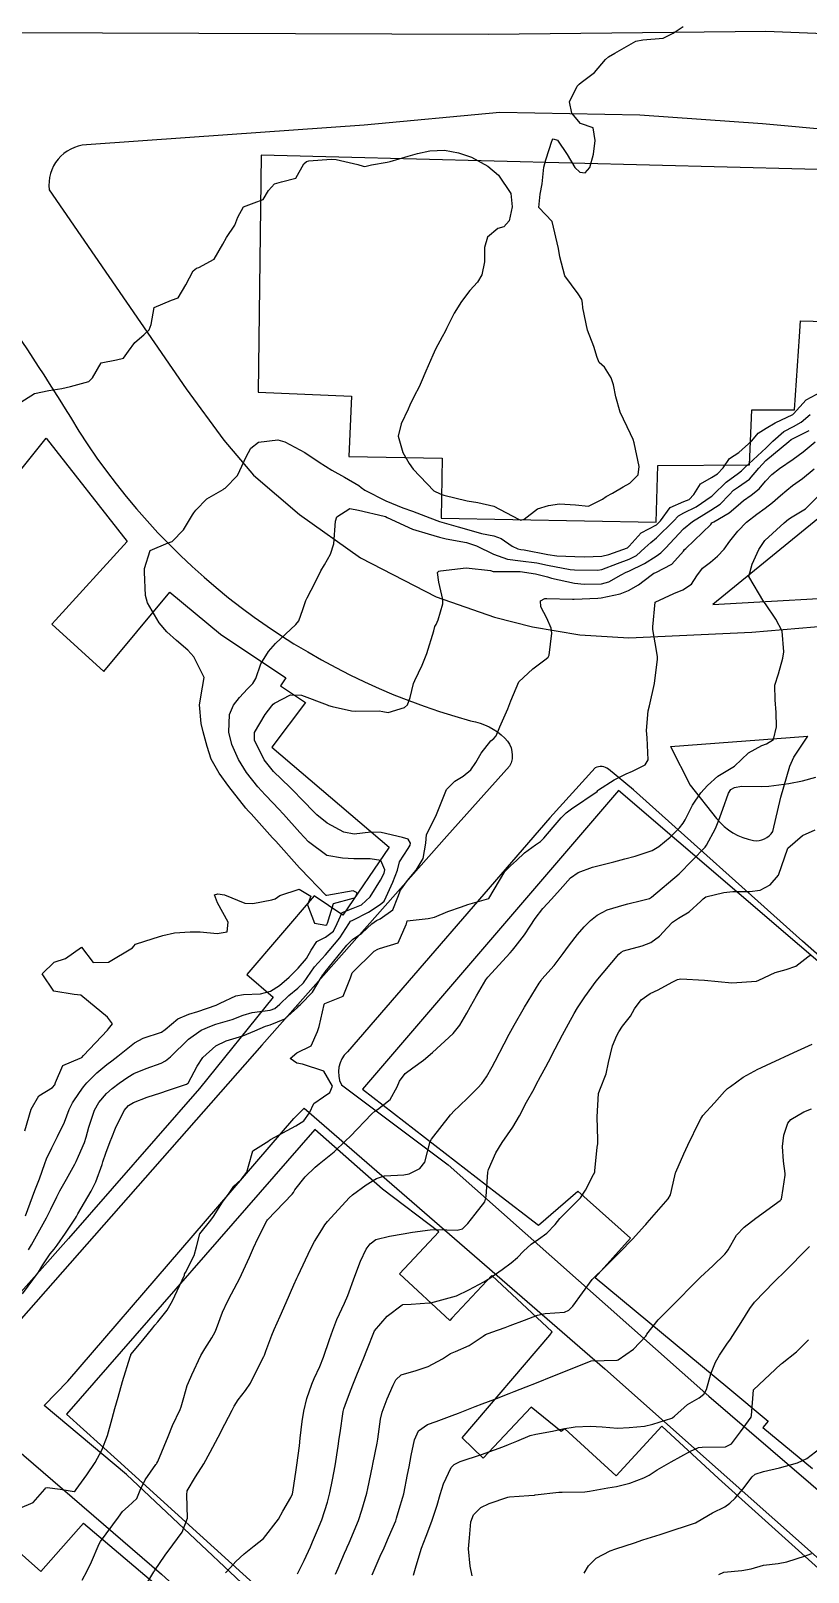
# Model space of a CAD drawing. Header units: metres. Extents: x 318500 to 325275, y 7408834 to 7428799.
# Drawn here: x 320655.9 to 320713.2, y 7409689.7 to 7409803.4 of the extents above; entities that cross this region are included whole.
import ezdxf

# ---------------------------------------------------------------- set-up
doc = ezdxf.new("R2010")
doc.units = ezdxf.units.M
doc.header["$MEASUREMENT"] = 0
for name, color, linetype in [('Area Verde e de Lazer', 93, 'Continuous'), ('Curvas de Nivel 1m', 11, 'Continuous'), ('Curvas de Nivel 5m', 15, 'Continuous'), ('Edificações', 30, 'Continuous'), ('Vias Primárias', 230, 'Continuous')]:
    doc.layers.add(name, color=color, linetype=linetype)

msp = doc.modelspace()

# ---------------------------------------------------------------- linework, layer by layer
at = {"layer": 'Area Verde e de Lazer'}
msp.add_lwpolyline([(320735.46, 7409790.62), (320729.4, 7409776.23), (320724.24, 7409775.78), (320706.21, 7409761.08), (320730.46, 7409762.45), (320731.67, 7409766.99), (320741.07, 7409762.9), (320750.16, 7409784.56)], close=True, dxfattribs=at)
at = {"layer": 'Curvas de Nivel 1m', "flags": 128}
for points, elevation in [([(320654.97, 7409775.87), (320656.17, 7409776.64), (320657.21, 7409776.87), (320658.17, 7409777.01), (320658.83, 7409777.15), (320660.18, 7409777.54), (320660.43, 7409777.8), (320661.08, 7409778.9), (320662.2, 7409779.12), (320662.73, 7409779.24), (320663.09, 7409779.76), (320663.57, 7409780.4), (320664.23, 7409780.98), (320664.62, 7409781.35), (320664.76, 7409781.73), (320665, 7409782.98), (320666.26, 7409783.54), (320666.77, 7409783.71), (320667.33, 7409784.65), (320667.86, 7409785.7), (320668.11, 7409785.88), (320668.29, 7409785.93), (320669.42, 7409786.55), (320670.05, 7409787.66), (320670.33, 7409788.16), (320670.94, 7409789.05), (320671.16, 7409789.65), (320671.59, 7409790.41), (320672.36, 7409790.71), (320673.04, 7409790.95), (320673.43, 7409791.62), (320673.87, 7409792.12), (320674.38, 7409792.27), (320675.45, 7409792.53), (320676.04, 7409793.59), (320676.22, 7409793.77), (320676.4, 7409793.81), (320678.05, 7409793.92), (320678.41, 7409793.9), (320680.01, 7409793.54), (320680.4, 7409793.42), (320680.52, 7409793.4), (320681.02, 7409793.52), (320682.19, 7409793.72), (320682.4, 7409793.76), (320683.74, 7409794.16), (320684.41, 7409794.36), (320685.33, 7409794.55), (320686.42, 7409794.59), (320687.44, 7409794.41), (320688.41, 7409794.08), (320689.6, 7409793.41), (320690.39, 7409792.75), (320691.31, 7409791.39), (320691.39, 7409790.41), (320691.18, 7409789.39), (320690.79, 7409788.95), (320690.34, 7409788.82), (320689.57, 7409788.17), (320689.37, 7409787.41), (320689.36, 7409786.35), (320689.16, 7409785.41), (320688.84, 7409784.86), (320688.28, 7409784.23), (320687.67, 7409783.43), (320687.12, 7409782.57), (320686.56, 7409781.45), (320686.46, 7409781.22), (320686.23, 7409780.82), (320685.75, 7409779.92), (320685.55, 7409779.46), (320685.03, 7409778.3), (320684.69, 7409777.47), (320684.53, 7409777.13), (320684.17, 7409776.44), (320683.86, 7409775.79), (320683.72, 7409775.48), (320683.22, 7409774.41), (320682.98, 7409773.49), (320683.33, 7409772.28), (320683.81, 7409771.48), (320684.1, 7409771.07), (320685.62, 7409769.46), (320686.08, 7409769.25), (320686.37, 7409769.15), (320688.07, 7409768.73), (320688.87, 7409768.61), (320690.06, 7409768.32), (320691.87, 7409767.37), (320692, 7409767.32), (320692.05, 7409767.31), (320692.29, 7409767.37), (320693.28, 7409768.14), (320694.07, 7409768.39), (320694.9, 7409768.5), (320696.07, 7409768.44), (320697.04, 7409768.33), (320698.07, 7409768.85), (320698.33, 7409769.04), (320698.81, 7409769.28), (320699.6, 7409769.75), (320700.09, 7409770.03), (320700.7, 7409770.65), (320700.77, 7409771.25), (320700.39, 7409773), (320700.32, 7409773.26), (320700.14, 7409773.68), (320699.36, 7409775.27), (320699.05, 7409776.4), (320698.87, 7409777.28), (320698.71, 7409777.8), (320698.2, 7409778.59), (320697.83, 7409778.92), (320697.68, 7409779.3), (320697.42, 7409780.1), (320696.97, 7409781.31), (320696.62, 7409782.96), (320696.6, 7409783.31), (320696.55, 7409783.59), (320696.28, 7409783.99), (320695.29, 7409785.33), (320694.92, 7409786.73), (320694.82, 7409787.33), (320694.35, 7409789.34), (320693.36, 7409790.36), (320693.47, 7409791.35), (320693.62, 7409792.11), (320693.73, 7409793.35), (320693.88, 7409793.88), (320694.35, 7409795.34), (320694.43, 7409795.42), (320694.75, 7409795.34), (320695.47, 7409794.27), (320696.03, 7409793.32), (320696.39, 7409792.96), (320696.79, 7409792.92), (320697.12, 7409793.31), (320697.41, 7409794.31), (320697.52, 7409795.3), (320697.38, 7409796.24), (320696.44, 7409796.57), (320695.8, 7409797.33), (320695.62, 7409798.17), (320696.19, 7409799.32), (320696.34, 7409799.47), (320696.48, 7409799.59), (320697.47, 7409800.33), (320698.28, 7409801.29), (320698.51, 7409801.47), (320698.97, 7409801.74), (320700.52, 7409802.63), (320701.04, 7409802.74), (320702.53, 7409802.85), (320703.27, 7409803.23), (320704.02, 7409803.73)], 741), ([(320655.44, 7409722.26), (320655.91, 7409723.84), (320656.48, 7409724.83), (320657.48, 7409725.45), (320657.66, 7409725.65), (320657.72, 7409725.82), (320658.26, 7409727.06), (320659.52, 7409727.6), (320659.65, 7409727.67), (320659.77, 7409727.8), (320661.54, 7409729.68), (320661.62, 7409729.77), (320661.92, 7409730.14), (320661.55, 7409730.64), (320660.15, 7409731.79), (320659.58, 7409732.25), (320659.08, 7409732.3), (320657.58, 7409732.54), (320656.72, 7409733.83), (320657.61, 7409734.68), (320658.46, 7409734.96), (320659.62, 7409735.8), (320660.5, 7409734.67), (320661.61, 7409734.7), (320663.39, 7409735.74), (320663.5, 7409735.86), (320663.62, 7409736.02), (320664.91, 7409736.44), (320665.63, 7409736.67), (320666.49, 7409736.85), (320667.64, 7409736.93), (320668.38, 7409736.93), (320669.64, 7409736.8), (320670.37, 7409736.92), (320670.45, 7409737.65), (320669.67, 7409739.08), (320669.43, 7409739.66), (320669.68, 7409739.74), (320670.17, 7409739.66), (320671.67, 7409739.04), (320672.28, 7409739.02), (320673.68, 7409739.28), (320673.92, 7409739.36), (320674.26, 7409739.6), (320675.69, 7409740.08), (320676.54, 7409739.57), (320676.31, 7409738.93), (320676.82, 7409737.57), (320677.65, 7409737.42), (320677.74, 7409737.47), (320677.77, 7409737.56), (320678.21, 7409739.01), (320679.68, 7409739.41), (320679.77, 7409739.44), (320679.86, 7409739.53), (320679.97, 7409739.81), (320679.68, 7409739.95), (320677.72, 7409739.6), (320677.68, 7409739.61), (320675.78, 7409741.58), (320675.7, 7409741.66), (320673.97, 7409743.61), (320673.73, 7409743.87), (320672.14, 7409745.63), (320671.95, 7409745.83), (320671.76, 7409746.04), (320670.49, 7409747.65), (320669.79, 7409748.64), (320669.19, 7409749.67), (320668.89, 7409750.61), (320668.61, 7409751.68), (320668.47, 7409752.3), (320668.33, 7409753.68), (320668.56, 7409754.99), (320668.68, 7409755.68), (320667.91, 7409757.22), (320667.47, 7409757.7), (320666.65, 7409758.43), (320665.93, 7409759.07), (320665.35, 7409759.73), (320664.51, 7409761.19), (320664.34, 7409761.74), (320664.27, 7409763.46), (320664.27, 7409763.74), (320664.69, 7409765.06), (320666.02, 7409765.62), (320666.31, 7409765.72), (320667.16, 7409766.58), (320667.83, 7409767.69), (320667.91, 7409767.83), (320668.06, 7409768.03), (320668.88, 7409768.87), (320670.08, 7409769.56), (320670.14, 7409769.6), (320670.23, 7409769.66), (320671.14, 7409770.6), (320671.62, 7409771.64), (320671.77, 7409771.98), (320672.11, 7409772.62), (320672.69, 7409773.06), (320674.12, 7409773.23), (320674.64, 7409773.08), (320676.11, 7409772.3), (320677.17, 7409771.57), (320678.09, 7409770.98), (320679.02, 7409770.48), (320680.08, 7409769.85), (320680.27, 7409769.71), (320680.54, 7409769.52), (320682.07, 7409768.72), (320683.33, 7409768.22), (320684.06, 7409767.96), (320685.33, 7409767.46), (320686.05, 7409767.19), (320687.42, 7409766.81), (320688.04, 7409766.64), (320689.13, 7409766.32), (320690.04, 7409766.14), (320690.6, 7409765.95), (320691.41, 7409765.38), (320691.83, 7409765.18), (320692.03, 7409765.14), (320692.28, 7409765.11), (320694.02, 7409764.76), (320694.69, 7409764.66), (320696.02, 7409764.61), (320696.73, 7409764.6), (320698.02, 7409764.65), (320698.53, 7409764.77), (320699.9, 7409765.26), (320700.03, 7409765.37), (320700.92, 7409766.37), (320702.05, 7409766.95), (320702.35, 7409767.24), (320703.06, 7409768.23), (320704.07, 7409768.67), (320704.45, 7409768.82), (320704.81, 7409769.2), (320705.29, 7409769.99), (320706.1, 7409770.44), (320706.56, 7409770.72), (320706.96, 7409771.17), (320707.44, 7409771.84), (320708.12, 7409772.3), (320709.09, 7409773.15), (320709.56, 7409773.72), (320710.14, 7409774.09), (320710.8, 7409774.47), (320712.11, 7409775.1), (320712.14, 7409775.12), (320712.16, 7409775.14), (320713.08, 7409776.18), (320714.19, 7409776.77)], 742), ([(320655.49, 7409715.98), (320656.18, 7409717.84), (320656.52, 7409718.71), (320656.92, 7409719.83), (320657.05, 7409720.19), (320657.43, 7409720.99), (320657.72, 7409721.53), (320657.87, 7409721.82), (320658.37, 7409722.89), (320658.72, 7409723.81), (320658.97, 7409724.31), (320659.48, 7409725.07), (320659.78, 7409725.5), (320660.03, 7409725.79), (320660.77, 7409726.52), (320661.51, 7409727.15), (320661.87, 7409727.41), (320662.31, 7409727.76), (320663.53, 7409728.75), (320664.18, 7409729.09), (320665.54, 7409729.53), (320665.8, 7409729.72), (320666.74, 7409730.51), (320667.56, 7409730.85), (320668.2, 7409731.04), (320669.57, 7409731.53), (320669.67, 7409731.56), (320669.87, 7409731.66), (320671.02, 7409732.2), (320671.58, 7409732.3), (320672.84, 7409732.36), (320673.58, 7409732.54), (320674.23, 7409732.96), (320674.96, 7409733.59), (320675.61, 7409734.25), (320676.22, 7409734.97), (320676.58, 7409735.57), (320676.99, 7409736.21), (320677.63, 7409736.53), (320678.21, 7409736.98), (320678.48, 7409737.55), (320678.85, 7409738.36), (320679.67, 7409738.68), (320680.28, 7409738.91), (320680.93, 7409739.51), (320681.69, 7409740.73), (320681.95, 7409741.25), (320682, 7409741.5), (320681.71, 7409742.18), (320680.92, 7409742.31), (320679.71, 7409742.32), (320678.89, 7409742.36), (320677.72, 7409742.57), (320676.37, 7409743.57), (320675.74, 7409744.25), (320674.52, 7409745.6), (320674.16, 7409746), (320673.77, 7409746.41), (320673.19, 7409747.03), (320672.63, 7409747.63), (320671.8, 7409748.69), (320671.22, 7409749.65), (320670.73, 7409750.75), (320670.49, 7409751.65), (320670.55, 7409752.96), (320670.84, 7409753.65), (320671.29, 7409754.22), (320671.88, 7409754.85), (320672.26, 7409755.26), (320672.48, 7409755.63), (320672.85, 7409756.69), (320673.42, 7409757.62), (320673.93, 7409758.2), (320675.44, 7409759.59), (320675.66, 7409759.87), (320675.96, 7409760.72), (320676.18, 7409761.37), (320676.27, 7409761.58), (320676.86, 7409762.7), (320677.29, 7409763.57), (320677.56, 7409764.01), (320678.01, 7409764.78), (320678.25, 7409765.56), (320678.37, 7409767.23), (320678.46, 7409767.55), (320679.43, 7409768.17), (320680.06, 7409768.04), (320681.96, 7409767.59), (320682.05, 7409767.56), (320682.18, 7409767.5), (320684.04, 7409766.64), (320685.21, 7409766.28), (320686.03, 7409766.05), (320686.52, 7409765.93), (320688.03, 7409765.66), (320688.77, 7409765.41), (320690.02, 7409764.78), (320691.06, 7409764.43), (320692.01, 7409764.31), (320693.22, 7409764.15), (320694.01, 7409763.98), (320695.67, 7409763.66), (320696, 7409763.63), (320697.7, 7409763.6), (320698.01, 7409763.65), (320699.18, 7409764.11), (320700.02, 7409764.42), (320700.58, 7409764.7), (320701.19, 7409765.25), (320701.62, 7409765.66), (320702.04, 7409765.99), (320703.3, 7409767.22), (320703.66, 7409767.61), (320704.06, 7409767.83), (320704.98, 7409768.29), (320706.08, 7409769.04), (320706.16, 7409769.1), (320706.24, 7409769.18), (320707.18, 7409770.09), (320708.1, 7409770.77), (320708.32, 7409770.94), (320708.54, 7409771.15), (320710.13, 7409772.64), (320710.64, 7409773.12), (320711.43, 7409773.83), (320712.15, 7409774.22), (320712.72, 7409774.52), (320713.38, 7409775.09)], 743), ([(320655.71, 7409713.46), (320655.93, 7409713.84), (320656.44, 7409714.73), (320657.05, 7409715.82), (320657.37, 7409716.47), (320657.81, 7409717.38), (320658.04, 7409717.81), (320658.52, 7409718.68), (320659.13, 7409719.8), (320659.23, 7409719.99), (320659.42, 7409720.39), (320659.84, 7409721.39), (320659.97, 7409721.79), (320660.16, 7409722.51), (320660.58, 7409723.78), (320660.9, 7409724.35), (320661.48, 7409725), (320661.89, 7409725.36), (320662.41, 7409725.76), (320663.04, 7409726.2), (320663.5, 7409726.47), (320664.4, 7409726.84), (320665.51, 7409727.25), (320665.82, 7409727.41), (320666.19, 7409727.71), (320667.53, 7409729.02), (320668.45, 7409729.68), (320669.21, 7409730), (320669.55, 7409730.11), (320670.74, 7409730.46), (320671.56, 7409730.77), (320672.22, 7409730.97), (320673.56, 7409731.16), (320673.89, 7409731.28), (320674.26, 7409731.6), (320674.93, 7409732.23), (320675.59, 7409732.77), (320676, 7409733.17), (320676.27, 7409733.57), (320676.83, 7409734.35), (320677.62, 7409735.24), (320677.91, 7409735.56), (320678.69, 7409736.49), (320679.36, 7409737.53), (320679.48, 7409737.71), (320679.65, 7409737.8), (320680.81, 7409738.37), (320681.67, 7409738.94), (320681.97, 7409739.2), (320682.11, 7409739.5), (320682.59, 7409740.6), (320682.93, 7409741.49), (320683.09, 7409742.1), (320683.72, 7409743.08), (320683.88, 7409743.33), (320683.89, 7409743.48), (320683.73, 7409743.76), (320683.32, 7409743.9), (320681.74, 7409744.25), (320680.98, 7409744.28), (320679.74, 7409744.14), (320678.99, 7409744.29), (320677.75, 7409744.94), (320676.98, 7409745.57), (320675.77, 7409746.81), (320675.39, 7409747.2), (320675.01, 7409747.59), (320673.8, 7409748.75), (320673.11, 7409749.62), (320672.4, 7409751.07), (320672.39, 7409751.63), (320673.19, 7409752.96), (320673.67, 7409753.61), (320673.76, 7409753.72), (320673.86, 7409753.81), (320675.05, 7409754.41), (320675.87, 7409754.39), (320677.75, 7409753.67), (320677.86, 7409753.63), (320678.12, 7409753.56), (320679.55, 7409753.23), (320679.86, 7409753.21), (320681.58, 7409753.23), (320681.86, 7409753.18), (320682.25, 7409753.1), (320683.47, 7409753.48), (320683.67, 7409753.67), (320683.87, 7409754.22), (320684.13, 7409755.24), (320684.22, 7409755.48), (320684.76, 7409756.61), (320685.1, 7409757.46), (320685.61, 7409759.13), (320685.7, 7409759.45), (320685.79, 7409759.61), (320685.95, 7409759.95), (320686.29, 7409761.12), (320686.28, 7409761.45), (320685.99, 7409762.73), (320685.89, 7409763.45), (320686, 7409763.54), (320686.12, 7409763.57), (320688.01, 7409763.79), (320689.81, 7409763.59), (320690, 7409763.52), (320690.1, 7409763.5), (320692, 7409763.51), (320693.13, 7409763.35), (320694, 7409763.11), (320694.31, 7409763.02), (320695.99, 7409762.64), (320696.72, 7409762.58), (320697.99, 7409762.61), (320698.53, 7409762.74), (320699.43, 7409763.27), (320699.8, 7409763.46), (320700, 7409763.54), (320701.17, 7409764.09), (320702.02, 7409764.64), (320702.36, 7409764.9), (320702.7, 7409765.23), (320704.04, 7409766.65), (320704.71, 7409767.2), (320705.53, 7409767.72), (320706.06, 7409768.03), (320706.75, 7409768.49), (320707.41, 7409769.17), (320707.74, 7409769.51), (320708.09, 7409769.75), (320708.91, 7409770.33), (320709.6, 7409771.14), (320710.12, 7409771.69), (320711.82, 7409773.1), (320711.99, 7409773.24), (320712.13, 7409773.32), (320713.31, 7409773.92)], 744), ([(320655.07, 7409694.41), (320656.07, 7409694.84), (320656.93, 7409695.82), (320657.01, 7409695.9), (320657.09, 7409695.93), (320658.06, 7409695.81), (320659.09, 7409695.65), (320659.18, 7409695.71), (320659.24, 7409695.8), (320660.02, 7409696.88), (320660.64, 7409697.78), (320661.13, 7409698.69), (320661.54, 7409699.76), (320661.89, 7409701.03), (320662.09, 7409701.76), (320662.33, 7409702.61), (320662.66, 7409703.75), (320663.22, 7409705.57), (320663.26, 7409705.7), (320663.28, 7409705.74), (320664.16, 7409706.81), (320664.89, 7409707.72), (320665.05, 7409707.92), (320665.26, 7409708.15), (320665.96, 7409709.02), (320666.34, 7409709.7), (320667.22, 7409711.61), (320667.24, 7409711.69), (320667.26, 7409711.73), (320667.3, 7409711.8), (320667.95, 7409713.05), (320668.12, 7409713.68), (320668.36, 7409714.66), (320669.16, 7409715.66), (320669.36, 7409715.92), (320670.04, 7409716.98), (320670.53, 7409717.65), (320670.88, 7409718.16), (320671.4, 7409718.66), (320671.82, 7409719.21), (320671.96, 7409719.63), (320672.27, 7409720.78), (320673.44, 7409721.5), (320673.5, 7409721.55), (320673.57, 7409721.61), (320675.45, 7409722.61), (320676.04, 7409722.99), (320676.46, 7409723.57), (320676.77, 7409724.27), (320677.48, 7409724.75), (320677.96, 7409725.08), (320678.14, 7409725.55), (320677.51, 7409726.66), (320675.93, 7409727.16), (320675.51, 7409727.23), (320675.02, 7409727.59), (320675.52, 7409728), (320676.58, 7409728.52), (320677.03, 7409729.57), (320677.17, 7409729.94), (320677.52, 7409731.56), (320677.53, 7409731.6), (320677.57, 7409731.63), (320678.94, 7409732.18), (320679.47, 7409733.53), (320679.6, 7409733.91), (320681.23, 7409735.51), (320681.48, 7409735.64), (320681.62, 7409735.69), (320683, 7409736.11), (320683.59, 7409737.48), (320683.6, 7409737.53), (320683.65, 7409737.74), (320685.2, 7409737.91), (320685.66, 7409738.02), (320686.66, 7409738.44), (320687.67, 7409738.77), (320688.14, 7409738.95), (320689.68, 7409739.4), (320690.87, 7409741.38), (320691.28, 7409741.81), (320691.71, 7409742.19), (320692.32, 7409742.76), (320693.12, 7409743.35), (320693.48, 7409743.6), (320693.74, 7409743.85), (320694.43, 7409744.65), (320695.02, 7409745.33), (320695.39, 7409745.7), (320695.77, 7409746), (320697.66, 7409747.29), (320697.72, 7409747.35), (320697.78, 7409747.41), (320698.92, 7409748.15), (320699.8, 7409748.58), (320700.27, 7409748.79), (320701.2, 7409749.25), (320701.44, 7409749.62), (320701.36, 7409751.24), (320701.3, 7409751.79), (320701.44, 7409753.24), (320701.52, 7409753.6), (320701.89, 7409755.24), (320702.12, 7409757.04), (320702.12, 7409757.24), (320701.94, 7409758.26), (320701.77, 7409759.24), (320701.78, 7409759.42), (320701.94, 7409761.24), (320701.96, 7409761.25), (320703.32, 7409761.88), (320703.98, 7409762.17), (320704.62, 7409762.57), (320705.03, 7409763.19), (320705.45, 7409763.75), (320706.02, 7409764.21), (320706.56, 7409764.64), (320707.03, 7409765.17), (320707.46, 7409765.74), (320708.04, 7409766.49), (320708.69, 7409767.15), (320709.46, 7409767.74), (320710.07, 7409768.19), (320710.6, 7409768.6), (320711.2, 7409769.11), (320711.67, 7409769.52), (320712.09, 7409769.85), (320712.81, 7409770.38), (320713.68, 7409771.08)], 746), ([(320659.69, 7409689.1), (320660.04, 7409689.78), (320660.36, 7409690.44), (320660.93, 7409691.77), (320661.04, 7409691.94), (320662.36, 7409693.75), (320662.66, 7409694.16), (320663.07, 7409694.54), (320663.7, 7409695.12), (320663.96, 7409695.73), (320664.32, 7409696.5), (320665.12, 7409697.62), (320665.16, 7409697.68), (320665.19, 7409697.72), (320665.25, 7409697.85), (320666.02, 7409699.71), (320666.35, 7409700.51), (320666.91, 7409701.69), (320666.99, 7409701.88), (320667.18, 7409702.58), (320667.43, 7409703.45), (320667.52, 7409703.69), (320667.77, 7409704.25), (320668.43, 7409705.67), (320668.73, 7409706.16), (320669.24, 7409706.97), (320669.49, 7409707.41), (320669.6, 7409707.66), (320670.04, 7409708.88), (320670.39, 7409709.65), (320670.7, 7409710.23), (320671.3, 7409711.37), (320671.43, 7409711.64), (320672.02, 7409712.93), (320672.33, 7409713.62), (320672.65, 7409714.31), (320673.3, 7409715.61), (320673.36, 7409715.69), (320675.16, 7409717.58), (320675.26, 7409717.7), (320675.38, 7409717.89), (320676.13, 7409718.85), (320676.87, 7409719.57), (320677.17, 7409719.81), (320677.42, 7409720), (320678.26, 7409720.71), (320679.14, 7409721.53), (320679.44, 7409721.83), (320681.04, 7409723.51), (320681.26, 7409723.71), (320681.47, 7409723.83), (320682.4, 7409724.57), (320682.92, 7409725.49), (320683.08, 7409725.9), (320683.5, 7409726.47), (320684.08, 7409726.9), (320684.85, 7409727.46), (320685.53, 7409728.02), (320687.05, 7409729.43), (320687.55, 7409730.04), (320688.06, 7409730.92), (320688.33, 7409731.41), (320688.78, 7409732.21), (320689.45, 7409733.4), (320689.52, 7409733.49), (320689.6, 7409733.59), (320691.25, 7409735.38), (320691.42, 7409735.57), (320691.63, 7409735.82), (320692.3, 7409736.7), (320692.72, 7409737.35), (320693.09, 7409737.92), (320693.67, 7409738.65), (320694, 7409739.02), (320694.29, 7409739.33), (320694.95, 7409740.06), (320695.7, 7409740.91), (320696.27, 7409741.31), (320697.32, 7409741.69), (320697.71, 7409741.8), (320698.89, 7409742.1), (320699.72, 7409742.31), (320700.47, 7409742.51), (320701.73, 7409742.93), (320702.23, 7409743.23), (320703.05, 7409743.91), (320703.75, 7409744.59), (320704.02, 7409744.94), (320704.16, 7409745.2), (320704.7, 7409746.28), (320705.32, 7409747.19), (320705.8, 7409747.72), (320706.57, 7409748.41), (320707.81, 7409749.16), (320708.84, 7409750.13), (320709.83, 7409750.67), (320710.16, 7409750.8), (320710.67, 7409751.12), (320710.91, 7409752.06), (320710.87, 7409753.11), (320710.81, 7409754.05), (320710.78, 7409755.12), (320711.05, 7409755.97), (320711.38, 7409757.11), (320711.45, 7409757.59), (320711.31, 7409759.11), (320710.84, 7409760), (320710.09, 7409761.13), (320709.97, 7409761.28), (320708.86, 7409763.15), (320709.11, 7409764.05), (320709.6, 7409765.14), (320710.04, 7409765.8), (320711.46, 7409767.11), (320711.79, 7409767.37), (320712.06, 7409767.54), (320713.03, 7409768.13), (320713.98, 7409769.08)], 747), ([(320664.23, 7409688.49), (320664.96, 7409689.72), (320664.98, 7409689.75), (320665.01, 7409689.79), (320665.8, 7409690.94), (320666.37, 7409691.7), (320667.05, 7409692.63), (320667.46, 7409693.68), (320667.39, 7409695.39), (320667.42, 7409695.69), (320668.05, 7409696.73), (320668.65, 7409697.67), (320669.13, 7409698.54), (320669.51, 7409699.28), (320669.7, 7409699.65), (320670.2, 7409700.6), (320670.74, 7409701.64), (320670.89, 7409701.93), (320671.18, 7409702.4), (320671.73, 7409703.1), (320672.09, 7409703.63), (320672.93, 7409705.33), (320673.08, 7409705.61), (320673.12, 7409705.71), (320673.23, 7409705.99), (320673.67, 7409707.18), (320673.85, 7409707.6), (320674.29, 7409708.57), (320674.73, 7409709.59), (320675.29, 7409710.89), (320675.51, 7409711.37), (320675.61, 7409711.58), (320676.15, 7409712.74), (320676.54, 7409713.57), (320676.82, 7409714.09), (320677.35, 7409714.94), (320677.59, 7409715.32), (320677.77, 7409715.55), (320679.38, 7409717.31), (320679.62, 7409717.53), (320680.64, 7409718.26), (320681.4, 7409718.74), (320681.98, 7409718.92), (320683.4, 7409719.01), (320683.8, 7409719.08), (320684.59, 7409719.46), (320684.95, 7409719.93), (320685.35, 7409721.45), (320685.44, 7409721.63), (320686.84, 7409723.43), (320687.14, 7409723.75), (320687.47, 7409724.05), (320688.17, 7409724.72), (320688.87, 7409725.41), (320689.16, 7409725.74), (320689.5, 7409726.24), (320689.93, 7409726.98), (320690.15, 7409727.39), (320690.81, 7409728.66), (320691.19, 7409729.38), (320691.55, 7409730.04), (320692.31, 7409731.36), (320693.4, 7409733.14), (320693.53, 7409733.34), (320693.6, 7409733.43), (320694.49, 7409734.45), (320695.16, 7409735.32), (320695.35, 7409735.59), (320695.63, 7409735.97), (320696.22, 7409736.73), (320696.72, 7409737.3), (320697.18, 7409737.77), (320697.66, 7409738.16), (320698.41, 7409738.54), (320699.67, 7409738.92), (320699.94, 7409738.99), (320700.93, 7409739.25), (320701.52, 7409739.4), (320701.68, 7409739.49), (320703.71, 7409741.21), (320705.64, 7409743.18), (320705.68, 7409743.24), (320705.73, 7409743.33), (320706.39, 7409744.54), (320706.65, 7409745.17), (320706.95, 7409745.99), (320707.35, 7409747.16), (320707.53, 7409747.42), (320707.79, 7409747.57), (320708.32, 7409747.68), (320709.8, 7409747.64), (320710.34, 7409747.67), (320711.8, 7409747.87), (320712.82, 7409748.07), (320713.8, 7409748.35)], 748), ([(320670.25, 7409689.65), (320670.62, 7409690.04), (320671.02, 7409690.48), (320671.62, 7409691.04), (320672.36, 7409691.62), (320673.05, 7409692.18), (320674.17, 7409693.59), (320674.48, 7409694.18), (320675.08, 7409695.19), (320675.2, 7409695.47), (320675.22, 7409695.58), (320675.46, 7409697.23), (320675.51, 7409697.58), (320675.7, 7409699.01), (320675.77, 7409699.57), (320675.92, 7409700.81), (320676.04, 7409701.57), (320676.26, 7409702.49), (320676.62, 7409703.57), (320676.79, 7409703.98), (320677.21, 7409704.87), (320677.49, 7409705.56), (320677.93, 7409706.86), (320678.17, 7409707.55), (320678.47, 7409708.34), (320679.03, 7409709.53), (320679.29, 7409710.11), (320679.79, 7409711.52), (320680.2, 7409712.64), (320680.64, 7409713.51), (320680.93, 7409713.92), (320681.34, 7409714.23), (320682.35, 7409714.48), (320683.35, 7409714.65), (320684.06, 7409714.76), (320685.35, 7409714.94), (320685.83, 7409714.96), (320687.35, 7409714.91), (320687.74, 7409715.03), (320688.14, 7409715.41), (320688.67, 7409716.1), (320689.38, 7409717.01), (320689.49, 7409717.4), (320689.61, 7409719.2), (320689.65, 7409719.4), (320690.19, 7409720.63), (320690.66, 7409721.38), (320691.45, 7409722.53), (320691.94, 7409723.36), (320692.47, 7409724.36), (320693.02, 7409725.35), (320693.18, 7409725.66), (320693.5, 7409726.26), (320693.88, 7409726.97), (320694.07, 7409727.33), (320694.57, 7409728.29), (320695.11, 7409729.32), (320695.26, 7409729.6), (320695.55, 7409730.13), (320695.98, 7409730.9), (320696.22, 7409731.31), (320696.76, 7409732.13), (320697.6, 7409733.29), (320699.27, 7409735.27), (320699.45, 7409735.43), (320699.62, 7409735.52), (320700.99, 7409735.89), (320701.63, 7409736.14), (320702.27, 7409736.6), (320702.83, 7409737.22), (320703.23, 7409737.64), (320703.66, 7409737.94), (320704.47, 7409738.4), (320705.33, 7409739.19), (320705.5, 7409739.37), (320705.68, 7409739.5), (320707.02, 7409739.84), (320707.69, 7409739.91), (320708.94, 7409739.9), (320709.69, 7409740.01), (320710.43, 7409740.39), (320711.05, 7409741.11), (320711.73, 7409743.1), (320712.81, 7409744.03), (320713.75, 7409744.46)], 749), ([(320678.36, 7409689.54), (320678.56, 7409689.99), (320679.03, 7409691.08), (320679.17, 7409691.4), (320679.23, 7409691.53), (320679.37, 7409691.86), (320680.07, 7409693.51), (320680.32, 7409694.26), (320680.67, 7409695.51), (320680.75, 7409695.85), (320681.09, 7409697.5), (320681.12, 7409697.65), (320681.43, 7409699.2), (320681.48, 7409699.5), (320681.69, 7409700.97), (320681.82, 7409701.49), (320682.19, 7409702.48), (320682.62, 7409703.49), (320682.82, 7409703.87), (320683.21, 7409704.25), (320684.32, 7409704.57), (320685.21, 7409704.86), (320686.25, 7409705.43), (320686.84, 7409705.81), (320687.23, 7409705.97), (320688.24, 7409706.4), (320689.25, 7409707.1), (320689.43, 7409707.22), (320689.91, 7409707.39), (320690.89, 7409707.74), (320691.26, 7409707.88), (320692.32, 7409708.29), (320693.27, 7409708.65), (320693.84, 7409708.77), (320695.27, 7409708.88), (320695.58, 7409709.02), (320695.87, 7409709.31), (320697.3, 7409711.29), (320698.32, 7409712.27), (320699.33, 7409713.26), (320700.31, 7409714.28), (320701.17, 7409715.24), (320701.26, 7409715.34), (320701.36, 7409715.45), (320702.91, 7409717.22), (320703.08, 7409717.52), (320703.41, 7409718.92), (320703.46, 7409719.16), (320703.48, 7409719.21), (320704.07, 7409720.56), (320704.36, 7409721.2), (320705.23, 7409722.96), (320705.34, 7409723.18), (320705.39, 7409723.26), (320705.46, 7409723.37), (320706.33, 7409724.32), (320707.06, 7409725.16), (320707.29, 7409725.36), (320707.5, 7409725.51), (320708.44, 7409726.21), (320709.52, 7409726.8), (320709.74, 7409726.9), (320710.22, 7409727.12), (320711.11, 7409727.53), (320711.53, 7409727.72), (320712.46, 7409728.16), (320713.54, 7409728.64)], 751), ([(320681.07, 7409689.5), (320681.66, 7409690.86), (320681.95, 7409691.49), (320682.28, 7409692.25), (320682.81, 7409693.48), (320682.87, 7409693.67), (320683.07, 7409694.34), (320683.34, 7409695.23), (320683.4, 7409695.48), (320683.69, 7409696.9), (320683.8, 7409697.47), (320683.96, 7409698.3), (320684.2, 7409699.46), (320684.49, 7409700.12), (320685.16, 7409700.58), (320685.8, 7409700.8), (320687.17, 7409701.31), (320687.25, 7409701.34), (320687.45, 7409701.42), (320688.67, 7409701.91), (320689.18, 7409702.1), (320690.12, 7409702.45), (320691.19, 7409702.88), (320691.54, 7409703.02), (320692.43, 7409703.35), (320693.2, 7409703.65), (320694.4, 7409704.14), (320695.21, 7409704.47), (320697.22, 7409705.29), (320699.15, 7409705.33), (320699.22, 7409705.35), (320700.35, 7409706.13), (320701.25, 7409707.09), (320701.31, 7409707.18), (320701.34, 7409707.24), (320702.18, 7409708.31), (320703.07, 7409709.21), (320703.28, 7409709.41), (320705.03, 7409711.18), (320705.16, 7409711.32), (320705.3, 7409711.45), (320706.2, 7409712.29), (320707.08, 7409713.16), (320707.2, 7409713.29), (320707.33, 7409713.48), (320707.96, 7409714.54), (320708.51, 7409715.14), (320709.37, 7409715.8), (320711.18, 7409717.1), (320711.27, 7409717.21), (320711.39, 7409718), (320711.54, 7409718.97), (320711.55, 7409719.1), (320711.42, 7409720.02), (320711.34, 7409721.1), (320711.45, 7409721.94), (320711.73, 7409722.82), (320711.97, 7409723.09), (320712.91, 7409723.65), (320713.48, 7409723.88)], 752), ([(320684.11, 7409689.46), (320684.33, 7409690.16), (320684.72, 7409691.45), (320685.05, 7409692.35), (320685.48, 7409693.44), (320685.88, 7409694.64), (320686.1, 7409695.43), (320686.33, 7409696.2), (320686.91, 7409697.42), (320687.12, 7409697.64), (320687.56, 7409697.85), (320689.13, 7409698.37), (320690.7, 7409698.94), (320691.14, 7409699.11), (320691.75, 7409699.36), (320692.73, 7409699.76), (320693.15, 7409699.88), (320694.38, 7409700.1), (320695.15, 7409700.26), (320696.05, 7409700.41), (320697.16, 7409700.46), (320698.04, 7409700.4), (320699.16, 7409700.32), (320700.04, 7409700.36), (320701.16, 7409700.47), (320701.77, 7409700.62), (320703.17, 7409701.06), (320703.26, 7409701.11), (320703.37, 7409701.21), (320704.33, 7409702.05), (320705.19, 7409702.55), (320705.55, 7409702.82), (320705.73, 7409703.17), (320706.06, 7409704.32), (320706.41, 7409705.17), (320706.69, 7409705.7), (320707.24, 7409706.52), (320707.51, 7409706.89), (320707.68, 7409707.15), (320708.3, 7409708.11), (320708.94, 7409709.14), (320709.28, 7409709.62), (320710.72, 7409711.11), (320711.01, 7409711.39), (320711.31, 7409711.68), (320712.02, 7409712.39), (320712.71, 7409713.09), (320713.02, 7409713.4), (320713.34, 7409713.72)], 753), ([(320688.46, 7409689.41), (320688.3, 7409690.13), (320688.19, 7409691.41), (320688.25, 7409692.21), (320688.36, 7409693.41), (320688.54, 7409693.93), (320689.08, 7409694.45), (320689.71, 7409694.76), (320691.09, 7409695.22), (320691.21, 7409695.24), (320692.62, 7409695.35), (320693.05, 7409695.38), (320693.09, 7409695.39), (320694.84, 7409695.58), (320695.09, 7409695.6), (320696.77, 7409695.62), (320697.1, 7409695.66), (320698.46, 7409695.91), (320699.1, 7409696.01), (320700.09, 7409696.26), (320701.11, 7409696.66), (320701.5, 7409696.85), (320702.1, 7409697.23), (320703.13, 7409697.82), (320704.56, 7409698.61), (320705.14, 7409698.88), (320705.41, 7409698.9), (320707.14, 7409698.94), (320707.58, 7409699.15), (320708.25, 7409700.05), (320709.03, 7409701.13), (320709.06, 7409701.24), (320709.2, 7409703.13), (320711.22, 7409705.03), (320711.26, 7409705.06), (320711.32, 7409705.1), (320712.37, 7409705.95), (320713.25, 7409706.84)], 754), ([(320706.65, 7409689.52), (320707.02, 7409689.7), (320708.35, 7409689.81), (320709.02, 7409689.94), (320709.94, 7409690.2), (320711.03, 7409690.34), (320711.67, 7409690.46), (320713.04, 7409690.9), (320713.16, 7409690.95), (320713.5, 7409691.07)], 756)]:
    msp.add_lwpolyline(points, dxfattribs=dict(at, elevation=elevation))
at = {"layer": 'Curvas de Nivel 5m', "flags": 128}
for points, elevation in [([(320655.28, 7409710.22), (320656.45, 7409711.83), (320656.78, 7409712.36), (320657.32, 7409713.17), (320657.62, 7409713.52), (320657.83, 7409713.82), (320658.45, 7409714.7), (320659.18, 7409715.8), (320659.25, 7409715.92), (320659.36, 7409716.12), (320660.34, 7409717.79), (320660.69, 7409718.49), (320661.15, 7409719.77), (320661.21, 7409719.97), (320661.42, 7409720.6), (320661.75, 7409721.45), (320661.87, 7409721.76), (320662.14, 7409722.45), (320662.78, 7409723.75), (320663.1, 7409724.11), (320663.47, 7409724.34), (320664.47, 7409724.73), (320665.48, 7409725.06), (320665.97, 7409725.22), (320667.37, 7409725.69), (320667.45, 7409725.73), (320667.49, 7409725.76), (320668.17, 7409727.02), (320668.59, 7409727.67), (320669.53, 7409728.53), (320670.31, 7409728.88), (320671.54, 7409729.25), (320672.41, 7409729.63), (320673.2, 7409729.96), (320673.55, 7409730.06), (320674.63, 7409730.51), (320675.57, 7409731.34), (320675.67, 7409731.47), (320675.79, 7409731.58), (320676.66, 7409732.49), (320677.3, 7409733.56), (320677.42, 7409733.75), (320677.6, 7409733.97), (320678.89, 7409735.54), (320679.21, 7409735.95), (320679.63, 7409736.37), (320680.32, 7409736.84), (320681.06, 7409737.51), (320681.4, 7409737.76), (320681.66, 7409737.89), (320682.6, 7409738.56), (320682.97, 7409739.49), (320683.17, 7409740), (320683.69, 7409740.71), (320684.32, 7409741.47), (320684.83, 7409742.35), (320685.04, 7409743.46), (320685.09, 7409744.11), (320685.76, 7409745.45), (320686.56, 7409747.44), (320687.17, 7409748.05), (320687.79, 7409748.41), (320688.35, 7409748.87), (320688.72, 7409749.41), (320689.12, 7409750.11), (320689.83, 7409751.03), (320690.04, 7409751.2), (320690.23, 7409751.39), (320690.5, 7409752.05), (320691.07, 7409753.38), (320691.29, 7409753.96), (320691.89, 7409755.37), (320692.93, 7409756.33), (320693.92, 7409757.07), (320694.06, 7409757.2), (320694.12, 7409757.34), (320694.32, 7409758.96), (320694.28, 7409759.34), (320693.96, 7409760.08), (320693.51, 7409760.9), (320693.49, 7409761.35), (320693.8, 7409761.52), (320693.97, 7409761.53), (320695.84, 7409761.46), (320695.97, 7409761.46), (320697.72, 7409761.54), (320697.97, 7409761.57), (320699.38, 7409761.87), (320699.98, 7409762.11), (320700.71, 7409762.53), (320701.65, 7409763.24), (320701.86, 7409763.38), (320702, 7409763.44), (320703.19, 7409764.05), (320704.03, 7409765.01), (320704.11, 7409765.13), (320704.2, 7409765.21), (320706.05, 7409766.99), (320706.14, 7409767.09), (320706.27, 7409767.18), (320707.4, 7409767.83), (320708.07, 7409768.4), (320708.47, 7409768.76), (320709.02, 7409769.15), (320709.61, 7409769.61), (320710.1, 7409770.17), (320710.55, 7409770.67), (320711.13, 7409771.11), (320712.12, 7409771.79), (320712.87, 7409772.35), (320713.75, 7409773.08)], 745), ([(320675.57, 7409689.57), (320676.06, 7409690.54), (320676.52, 7409691.57), (320676.68, 7409691.93), (320677.05, 7409692.79), (320677.35, 7409693.56), (320677.77, 7409694.86), (320677.95, 7409695.55), (320678.15, 7409696.5), (320678.34, 7409697.54), (320678.57, 7409698.98), (320678.65, 7409699.54), (320678.71, 7409699.97), (320678.93, 7409701.53), (320678.98, 7409701.73), (320679.18, 7409702.29), (320679.52, 7409703.2), (320679.64, 7409703.52), (320679.94, 7409704.25), (320680.46, 7409705.51), (320680.68, 7409706.06), (320681.25, 7409707.5), (320682.17, 7409708.58), (320683.28, 7409709.41), (320683.33, 7409709.43), (320683.96, 7409709.47), (320685.28, 7409709.55), (320685.4, 7409709.57), (320687.29, 7409710.08), (320688.2, 7409710.51), (320689.3, 7409711.12), (320689.76, 7409711.39), (320690.67, 7409712.02), (320691.32, 7409712.51), (320691.79, 7409712.9), (320692.24, 7409713.36), (320692.81, 7409713.88), (320693.34, 7409714.26), (320693.97, 7409714.71), (320694.57, 7409715.33), (320694.91, 7409715.78), (320695.37, 7409716.23), (320696.44, 7409717.3), (320696.8, 7409717.88), (320697.41, 7409719.03), (320697.49, 7409719.2), (320697.51, 7409719.29), (320697.67, 7409721.05), (320697.71, 7409721.29), (320697.73, 7409721.58), (320697.66, 7409723.29), (320697.78, 7409724.99), (320697.86, 7409725.28), (320698.33, 7409726.46), (320698.51, 7409727.28), (320698.79, 7409728.52), (320699.13, 7409729.27), (320699.27, 7409729.54), (320699.55, 7409729.96), (320700.12, 7409730.7), (320700.42, 7409731.25), (320700.91, 7409731.92), (320701.59, 7409732.39), (320702.18, 7409732.64), (320703.2, 7409733.22), (320703.6, 7409733.41), (320703.85, 7409733.46), (320705.6, 7409733.36), (320707.6, 7409733.16), (320709.43, 7409733.3), (320709.6, 7409733.36), (320710.79, 7409733.93), (320711.62, 7409734.15), (320712.32, 7409734.39), (320713.2, 7409735.08), (320713.46, 7409735.25)], 750), ([(320696.7, 7409689.61), (320697.02, 7409690.15), (320697.59, 7409690.73), (320698.64, 7409691.27), (320699.04, 7409691.4), (320700.43, 7409691.86), (320701.05, 7409692.07), (320702.31, 7409692.48), (320703.06, 7409692.72), (320704.49, 7409693.19), (320704.92, 7409693.33), (320705.06, 7409693.4), (320706.18, 7409694.06), (320707.08, 7409694.52), (320707.46, 7409694.77), (320707.84, 7409695.15), (320708.42, 7409695.82), (320709.11, 7409696.72), (320709.33, 7409696.91), (320709.95, 7409697.12), (320711.12, 7409697.39), (320712.46, 7409697.75), (320713.13, 7409698.07), (320714.42, 7409699.06)], 755)]:
    msp.add_lwpolyline(points, dxfattribs=dict(at, elevation=elevation))
at = {"layer": 'Edificações'}
msp.add_lwpolyline([(320679.36, 7409772), (320686.23, 7409771.87), (320686.17, 7409767.45), (320702.02, 7409767.14), (320702.15, 7409771.32), (320708.9, 7409771.38), (320709.09, 7409775.43), (320712.23, 7409775.44), (320712.59, 7409780.84), (320712.66, 7409782), (320723.84, 7409781.7), (320724.46, 7409792.89), (320672.88, 7409794.23), (320672.67, 7409776.73), (320679.55, 7409776.44)], close=True, dxfattribs=at)
for points in [[(320654.27, 7409769.9), (320657.02, 7409773.35), (320663.01, 7409765.73), (320657.72, 7409759.92), (320657.45, 7409759.62), (320661.29, 7409756.13), (320666.14, 7409761.98), (320669.88, 7409758.88), (320674.7, 7409755.67), (320674.31, 7409755.08), (320676.15, 7409753.85), (320673.67, 7409750.55), (320682.33, 7409743.18), (320678.91, 7409738.15), (320676.8, 7409739.58), (320671.82, 7409733.77), (320673.76, 7409732.11), (320668.33, 7409725.36), (320658.68, 7409714.31), (320648.71, 7409703.12)], [(320717.06, 7409732.12), (320699.24, 7409747.36), (320680.37, 7409725.31), (320690.28, 7409717.66), (320693.35, 7409715.28), (320696.25, 7409717.8), (320700.12, 7409714.34), (320697.53, 7409711.44), (320707.31, 7409703.32), (320710.29, 7409700.84), (320709.89, 7409700.36), (320713.55, 7409697.33)], [(320717.44, 7409686.86), (320706.62, 7409696.59), (320702.44, 7409700.45), (320702.44, 7409700.45), (320702.44, 7409700.45), (320699.07, 7409696.79), (320695.29, 7409700.27), (320695.01, 7409700.07), (320692.81, 7409701.86), (320689.27, 7409698.11), (320687.7, 7409699.59), (320694.18, 7409707.17), (320694.36, 7409707.41), (320689.89, 7409711.57), (320686.96, 7409708.43), (320686.79, 7409708.25), (320683.1, 7409711.69), (320686, 7409714.8), (320681.83, 7409717.95), (320676.85, 7409722.34), (320658.52, 7409701.34), (320662.28, 7409697.94), (320672.6, 7409688.6)], [(320652.09, 7409693.76), (320656.62, 7409689.75), (320659.77, 7409693.31), (320668.5, 7409685.91), (320675.66, 7409679.84), (320680.54, 7409675.7), (320678.92, 7409673.8), (320683.08, 7409670.27), (320682.14, 7409669.16), (320686.7, 7409665.29), (320694.72, 7409658.06), (320696.47, 7409660.23), (320708.14, 7409650.26), (320699.09, 7409638.67), (320695.61, 7409641.75), (320693.02, 7409638.29), (320696.89, 7409635.09), (320693.56, 7409631.07), (320690.8, 7409627.74), (320676.51, 7409641.32), (320665.99, 7409650.41), (320649.62, 7409664.77)]]:
    msp.add_lwpolyline(points, dxfattribs=at)
at = {"layer": 'Vias Primárias'}
for points in [[(320795.91, 7409775.81), (320789.29, 7409780.85), (320786.65, 7409782.54), (320782.68, 7409784.7), (320775.35, 7409788.18), (320764.86, 7409792.04), (320752.95, 7409796.26), (320743.69, 7409799.14), (320736.23, 7409800.71), (320723.58, 7409802.52), (320715.65, 7409803.12), (320710.12, 7409803.36), (320689.65, 7409803.12), (320654.04, 7409803.24, -0.184682)], [(320571.07, 7409689.24), (320580.85, 7409716.86), (320587.72, 7409731.27), (320594.25, 7409743.15), (320609.49, 7409767.1), (320624.83, 7409790.1), (320630.08, 7409797.8, -0.353266), (320636.77, 7409799.83, -0.10098), (320645.24, 7409794.2, -0.029971), (320658.81, 7409774.89, 0.19254), (320688.33, 7409752.5, -0.149282), (320690.87, 7409751.22, -0.334363), (320691.21, 7409749.14), (320686.57, 7409743.99), (320672.93, 7409728.58), (320651.39, 7409704.1), (320632.84, 7409682.27), (320630.63, 7409679.82, 0.111035), (320622.21, 7409664.83), (320619.93, 7409650.47)], [(320720.9, 7409795.52), (320709.88, 7409796.55), (320700.81, 7409797.17), (320690.49, 7409797.37), (320680.49, 7409796.45), (320667.61, 7409795.52), (320659.99, 7409795, 0.431306), (320657.25, 7409791.68), (320667.34, 7409777), (320670.14, 7409773.21), (320672.33, 7409770.62), (320675.72, 7409767.72), (320680.21, 7409764.53), (320685.8, 7409761.64), (320690.09, 7409760.14), (320692.89, 7409759.44), (320696.4, 7409758.83), (320700, 7409758.63), (320709.08, 7409759.03), (320717.16, 7409759.73)], [(320703.07, 7409750.61), (320704.54, 7409747.74), (320706.47, 7409745.3, 0.185604), (320709.21, 7409743.67, 0.315588), (320710.62, 7409744.34), (320711.21, 7409746.86), (320711.88, 7409749.15), (320712.17, 7409749.82), (320713.21, 7409751.37)], [(320697.53, 7409749.02), (320694.18, 7409745.35), (320679.25, 7409728.08, 0.335788), (320678.8, 7409725.65), (320686.69, 7409719.75), (320705.9, 7409702.68), (320728.49, 7409683.28), (320737.39, 7409675.19), (320747.13, 7409680.33), (320756.26, 7409683.87), (320765.57, 7409688.34), (320765.75, 7409689.08), (320765.2, 7409690.2), (320736.5, 7409715.36), (320712.83, 7409736.24), (320700.35, 7409747.41), (320698.5, 7409748.93, 0.30365), (320697.53, 7409749.02)]]:
    msp.add_lwpolyline(points, format="xyb", dxfattribs=at)
for points in [[(320703.07, 7409750.61), (320713.21, 7409751.37)], [(320656.88, 7409701.98), (320658.63, 7409703.78), (320675.29, 7409723.16), (320676.06, 7409723.92), (320698.23, 7409704.68), (320714.97, 7409689.83), (320728.53, 7409677.53), (320733.63, 7409673.6), (320717.09, 7409657.78), (320712.05, 7409653.28), (320704.83, 7409659.19), (320689.71, 7409672.62), (320676.11, 7409684.51), (320662.96, 7409696.9), (320656.88, 7409701.98)]]:
    msp.add_lwpolyline(points, dxfattribs=at)
msp.add_lwpolyline([(320654.66, 7409698.9), (320665.54, 7409689.53), (320676.56, 7409679.52), (320691.67, 7409665.95), (320703.81, 7409655.62), (320709.26, 7409650.88), (320700.2, 7409638.65), (320691.63, 7409627.12, -0.351353), (320689.71, 7409627.99), (320677.99, 7409639.19), (320662.4, 7409653.06), (320642.36, 7409669.77, 0.254865), (320632.79, 7409671.68, -0.741766), (320632.02, 7409674.95), (320641.65, 7409683.68)], format="xyb", close=True, dxfattribs=at)

doc.saveas('drawing.dxf')
